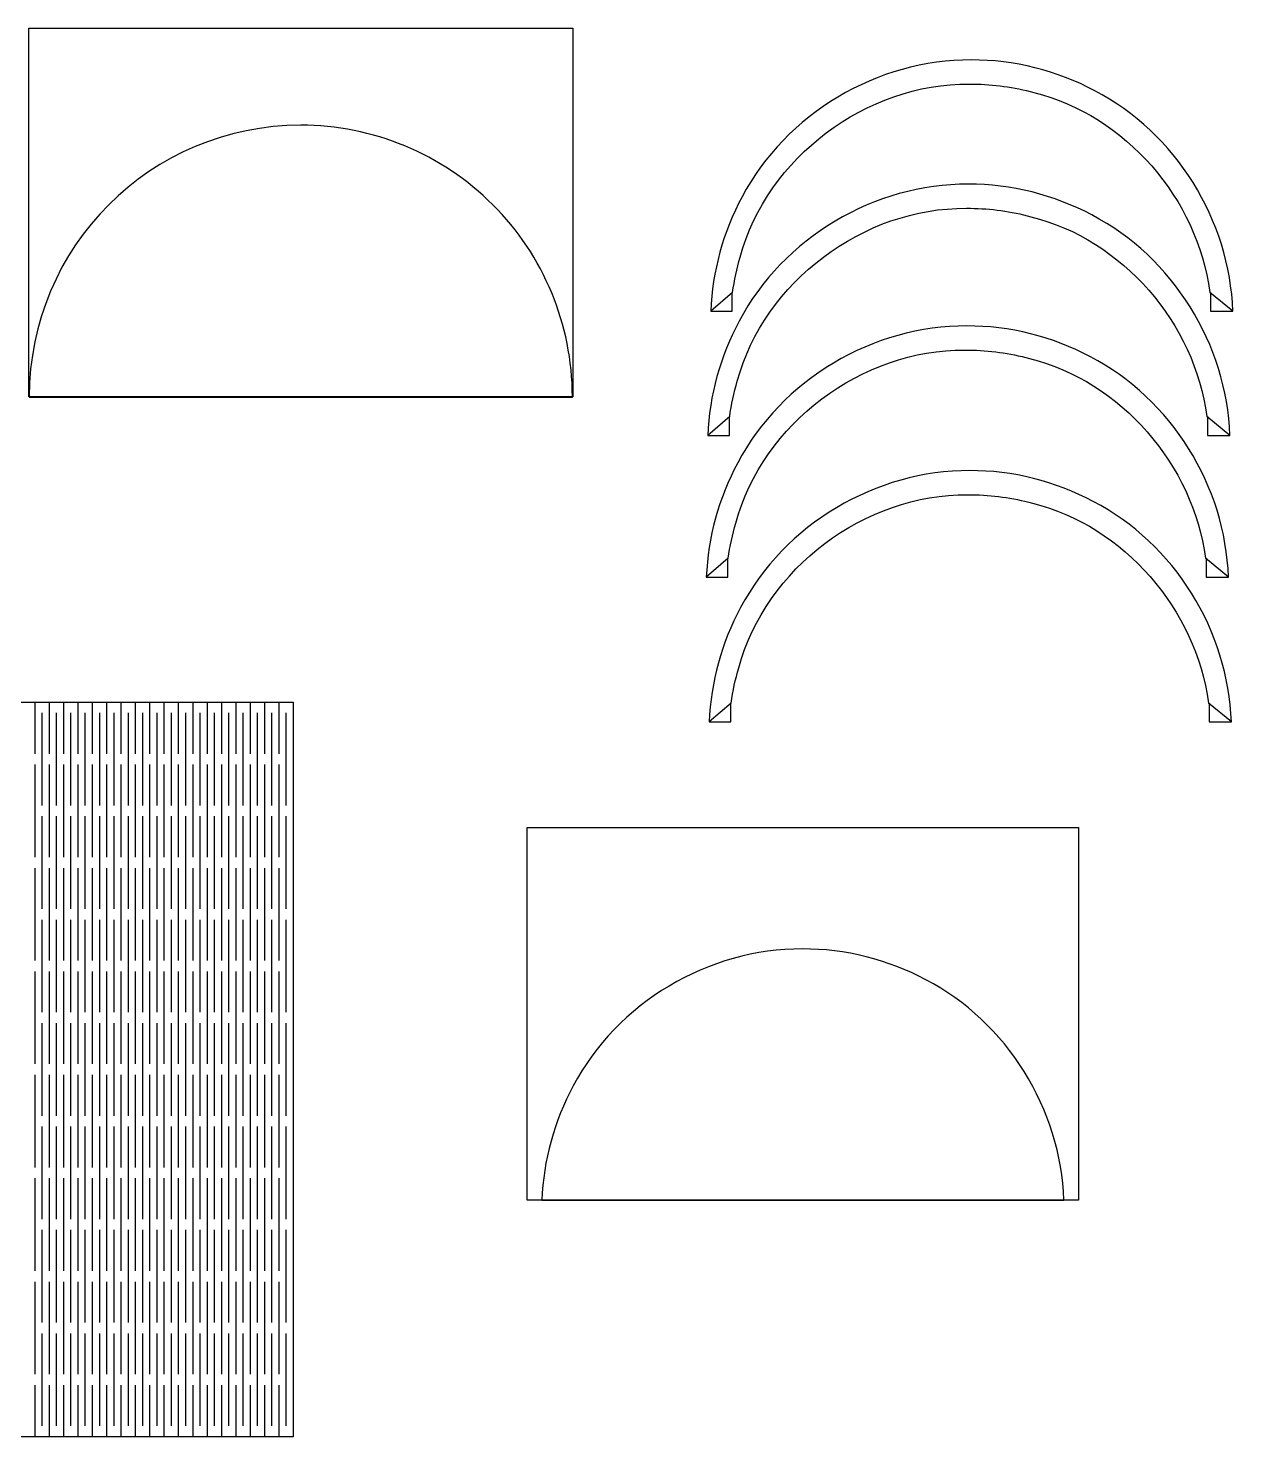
# Model space of a CAD drawing. Extents: x -476 to 26, y -191 to 277.
# Drawn here: x -305.8 to 26.4, y -111.8 to 276.9 of the extents above; entities that cross this region are included whole.
import ezdxf

# ---------------------------------------------------------------- set-up
doc = ezdxf.new("R2010")
doc.units = 0
doc.layers.get('0').update_dxf_attribs({"linetype": 'CONTINUOUS'})

msp = doc.modelspace()

# ---------------------------------------------------------------- linework, layer by layer
at = {"color": 7}
for points in [[(-305.617513, 276.852765), (-155.595179, 276.852765), (-155.595179, 175.112653), (-305.617513, 175.112653), (-305.617513, 276.852765)], [(-45.675192, 268.087304), (-45.675192, 268.087304)], [(-230.606679, 250.082286), (-230.606679, 250.082286)], [(-46.48154, 233.817463), (-46.48154, 233.817463)], [(-117.558072, 198.786867), (-111.595027, 198.786867), (-111.595027, 203.413215), (-111.595027, 203.977659), (-111.516753, 203.977659)], [(20.095813, 203.977687), (20.300314, 203.977687), (20.300314, 198.786895), (26.441405, 198.786895)], [(-46.884875, 194.709563), (-46.884875, 194.709563)], [(-118.364423, 164.517026), (-112.401378, 164.517026), (-112.401378, 169.143374), (-112.401378, 169.707818), (-112.323104, 169.707818)], [(19.289463, 169.707846), (19.493964, 169.707846), (19.493964, 164.517054), (25.635056, 164.517054)], [(-46.078369, 154.795241), (-46.078369, 154.795241)], [(-118.767756, 125.409126), (-112.80471, 125.409126), (-112.80471, 130.035473), (-112.80471, 130.599918), (-112.726436, 130.599918)], [(18.886132, 130.599946), (19.090633, 130.599946), (19.090633, 125.409154), (25.231722, 125.409154)], [(-458.417337, 90.960071), (-232.706347, 90.960071), (-232.706347, -111.750911), (-458.417337, -111.750911), (-458.417337, 90.960071), (-458.417337, 76.695001)], [(-117.961249, 85.494804), (-111.998204, 85.494804), (-111.998204, 90.121151), (-111.998204, 90.685596), (-111.91993, 90.685596)], [(19.692638, 90.685624), (19.897139, 90.685624), (19.897139, 85.494832), (26.03823, 85.494832)], [(-168.143002, 56.303479), (-16.123875, 56.303479), (-16.123875, -46.433634), (-168.143002, -46.433634), (-168.143002, 56.303479)], [(-92.249896, 22.838792), (-92.249896, 22.838792)]]:
    msp.add_lwpolyline(points, close=True, dxfattribs=at)
for points in [[(-303.98351, 90.960071), (-303.98351, 76.695001)], [(-300.023668, 90.960071), (-300.023668, 76.695001)], [(-296.063826, 90.960071), (-296.063826, 76.695001)], [(-292.103985, 90.960071), (-292.103985, 76.695001)], [(-288.144143, 90.960071), (-288.144143, 76.695001)], [(-284.184301, 90.960071), (-284.184301, 76.695001)], [(-280.224459, 90.960071), (-280.224459, 76.695001)], [(-276.264618, 90.960071), (-276.264618, 76.695001)], [(-272.304776, 90.960071), (-272.304776, 76.695001)], [(-268.344934, 90.960071), (-268.344934, 76.695001)], [(-264.385093, 90.960071), (-264.385093, 76.695001)], [(-260.425251, 90.960071), (-260.425251, 76.695001)], [(-256.465409, 90.960071), (-256.465409, 76.695001)], [(-252.505567, 90.960071), (-252.505567, 76.695001)], [(-248.545726, 90.960071), (-248.545726, 76.695001)], [(-244.585884, 90.960071), (-244.585884, 76.695001)], [(-240.626042, 90.960071), (-240.626042, 76.695001)], [(-236.6662, 90.960071), (-236.6662, 76.695001)], [(-232.706359, 90.960071), (-232.706359, 76.695001)], [(-302.003589, 87.960071), (-302.003589, 62.42993)], [(-298.043747, 87.960071), (-298.043747, 62.42993)], [(-294.083906, 87.960071), (-294.083906, 62.42993)], [(-290.124064, 87.960071), (-290.124064, 62.42993)], [(-286.164222, 87.960071), (-286.164222, 62.42993)], [(-282.20438, 87.960071), (-282.20438, 62.42993)], [(-278.244539, 87.960071), (-278.244539, 62.42993)], [(-274.284697, 87.960071), (-274.284697, 62.42993)], [(-270.324855, 87.960071), (-270.324855, 62.42993)], [(-266.365013, 87.960071), (-266.365013, 62.42993)], [(-262.405172, 87.960071), (-262.405172, 62.42993)], [(-258.44533, 87.960071), (-258.44533, 62.42993)], [(-254.485488, 87.960071), (-254.485488, 62.42993)], [(-250.525647, 87.960071), (-250.525647, 62.42993)], [(-246.565805, 87.960071), (-246.565805, 62.42993)], [(-242.605963, 87.960071), (-242.605963, 62.42993)], [(-238.646121, 87.960071), (-238.646121, 62.42993)], [(-234.68628, 87.960071), (-234.68628, 62.42993)], [(-303.98351, 73.695001), (-303.98351, 48.16486)], [(-300.023668, 73.695001), (-300.023668, 48.16486)], [(-296.063826, 73.695001), (-296.063826, 48.16486)], [(-292.103985, 73.695001), (-292.103985, 48.16486)], [(-288.144143, 73.695001), (-288.144143, 48.16486)], [(-284.184301, 73.695001), (-284.184301, 48.16486)], [(-280.224459, 73.695001), (-280.224459, 48.16486)], [(-276.264618, 73.695001), (-276.264618, 48.16486)], [(-272.304776, 73.695001), (-272.304776, 48.16486)], [(-268.344934, 73.695001), (-268.344934, 48.16486)], [(-264.385093, 73.695001), (-264.385093, 48.16486)], [(-260.425251, 73.695001), (-260.425251, 48.16486)], [(-256.465409, 73.695001), (-256.465409, 48.16486)], [(-252.505567, 73.695001), (-252.505567, 48.16486)], [(-248.545726, 73.695001), (-248.545726, 48.16486)], [(-244.585884, 73.695001), (-244.585884, 48.16486)], [(-240.626042, 73.695001), (-240.626042, 48.16486)], [(-236.6662, 73.695001), (-236.6662, 48.16486)], [(-232.706359, 73.695001), (-232.706359, 48.16486)], [(-302.003589, 59.42993), (-302.003589, 33.89979)], [(-298.043747, 59.42993), (-298.043747, 33.89979)], [(-294.083906, 59.42993), (-294.083906, 33.89979)], [(-290.124064, 59.42993), (-290.124064, 33.89979)], [(-286.164222, 59.42993), (-286.164222, 33.89979)], [(-282.20438, 59.42993), (-282.20438, 33.89979)], [(-278.244539, 59.42993), (-278.244539, 33.89979)], [(-274.284697, 59.42993), (-274.284697, 33.89979)], [(-270.324855, 59.42993), (-270.324855, 33.89979)], [(-266.365013, 59.42993), (-266.365013, 33.89979)], [(-262.405172, 59.42993), (-262.405172, 33.89979)], [(-258.44533, 59.42993), (-258.44533, 33.89979)], [(-254.485488, 59.42993), (-254.485488, 33.89979)], [(-250.525647, 59.42993), (-250.525647, 33.89979)], [(-246.565805, 59.42993), (-246.565805, 33.89979)], [(-242.605963, 59.42993), (-242.605963, 33.89979)], [(-238.646121, 59.42993), (-238.646121, 33.89979)], [(-234.68628, 59.42993), (-234.68628, 33.89979)], [(-303.98351, 45.16486), (-303.98351, 19.634719)], [(-300.023668, 45.16486), (-300.023668, 19.634719)], [(-296.063826, 45.16486), (-296.063826, 19.634719)], [(-292.103985, 45.16486), (-292.103985, 19.634719)], [(-288.144143, 45.16486), (-288.144143, 19.634719)], [(-284.184301, 45.16486), (-284.184301, 19.634719)], [(-280.224459, 45.16486), (-280.224459, 19.634719)], [(-276.264618, 45.16486), (-276.264618, 19.634719)], [(-272.304776, 45.16486), (-272.304776, 19.634719)], [(-268.344934, 45.16486), (-268.344934, 19.634719)], [(-264.385093, 45.16486), (-264.385093, 19.634719)], [(-260.425251, 45.16486), (-260.425251, 19.634719)], [(-256.465409, 45.16486), (-256.465409, 19.634719)], [(-252.505567, 45.16486), (-252.505567, 19.634719)], [(-248.545726, 45.16486), (-248.545726, 19.634719)], [(-244.585884, 45.16486), (-244.585884, 19.634719)], [(-240.626042, 45.16486), (-240.626042, 19.634719)], [(-236.6662, 45.16486), (-236.6662, 19.634719)], [(-232.706359, 45.16486), (-232.706359, 19.634719)], [(-302.003589, 30.89979), (-302.003589, 5.369649)], [(-298.043747, 30.89979), (-298.043747, 5.369649)], [(-294.083906, 30.89979), (-294.083906, 5.369649)], [(-290.124064, 30.89979), (-290.124064, 5.369649)], [(-286.164222, 30.89979), (-286.164222, 5.369649)], [(-282.20438, 30.89979), (-282.20438, 5.369649)], [(-278.244539, 30.89979), (-278.244539, 5.369649)], [(-274.284697, 30.89979), (-274.284697, 5.369649)], [(-270.324855, 30.89979), (-270.324855, 5.369649)], [(-266.365013, 30.89979), (-266.365013, 5.369649)], [(-262.405172, 30.89979), (-262.405172, 5.369649)], [(-258.44533, 30.89979), (-258.44533, 5.369649)], [(-254.485488, 30.89979), (-254.485488, 5.369649)], [(-250.525647, 30.89979), (-250.525647, 5.369649)], [(-246.565805, 30.89979), (-246.565805, 5.369649)], [(-242.605963, 30.89979), (-242.605963, 5.369649)], [(-238.646121, 30.89979), (-238.646121, 5.369649)], [(-234.68628, 30.89979), (-234.68628, 5.369649)], [(-303.98351, 16.634719), (-303.98351, -8.895421)], [(-300.023668, 16.634719), (-300.023668, -8.895421)], [(-296.063826, 16.634719), (-296.063826, -8.895421)], [(-292.103985, 16.634719), (-292.103985, -8.895421)], [(-288.144143, 16.634719), (-288.144143, -8.895421)], [(-284.184301, 16.634719), (-284.184301, -8.895421)], [(-280.224459, 16.634719), (-280.224459, -8.895421)], [(-276.264618, 16.634719), (-276.264618, -8.895421)], [(-272.304776, 16.634719), (-272.304776, -8.895421)], [(-268.344934, 16.634719), (-268.344934, -8.895421)], [(-264.385093, 16.634719), (-264.385093, -8.895421)], [(-260.425251, 16.634719), (-260.425251, -8.895421)], [(-256.465409, 16.634719), (-256.465409, -8.895421)], [(-252.505567, 16.634719), (-252.505567, -8.895421)], [(-248.545726, 16.634719), (-248.545726, -8.895421)], [(-244.585884, 16.634719), (-244.585884, -8.895421)], [(-240.626042, 16.634719), (-240.626042, -8.895421)], [(-236.6662, 16.634719), (-236.6662, -8.895421)], [(-232.706359, 16.634719), (-232.706359, -8.895421)], [(-302.003589, 2.369649), (-302.003589, -23.160492)], [(-298.043747, 2.369649), (-298.043747, -23.160492)], [(-294.083906, 2.369649), (-294.083906, -23.160492)], [(-290.124064, 2.369649), (-290.124064, -23.160492)], [(-286.164222, 2.369649), (-286.164222, -23.160492)], [(-282.20438, 2.369649), (-282.20438, -23.160492)], [(-278.244539, 2.369649), (-278.244539, -23.160492)], [(-274.284697, 2.369649), (-274.284697, -23.160492)], [(-270.324855, 2.369649), (-270.324855, -23.160492)], [(-266.365013, 2.369649), (-266.365013, -23.160492)], [(-262.405172, 2.369649), (-262.405172, -23.160492)], [(-258.44533, 2.369649), (-258.44533, -23.160492)], [(-254.485488, 2.369649), (-254.485488, -23.160492)], [(-250.525647, 2.369649), (-250.525647, -23.160492)], [(-246.565805, 2.369649), (-246.565805, -23.160492)], [(-242.605963, 2.369649), (-242.605963, -23.160492)], [(-238.646121, 2.369649), (-238.646121, -23.160492)], [(-234.68628, 2.369649), (-234.68628, -23.160492)], [(-303.98351, -11.895421), (-303.98351, -37.425562)], [(-300.023668, -11.895421), (-300.023668, -37.425562)], [(-296.063826, -11.895421), (-296.063826, -37.425562)], [(-292.103985, -11.895421), (-292.103985, -37.425562)], [(-288.144143, -11.895421), (-288.144143, -37.425562)], [(-284.184301, -11.895421), (-284.184301, -37.425562)], [(-280.224459, -11.895421), (-280.224459, -37.425562)], [(-276.264618, -11.895421), (-276.264618, -37.425562)], [(-272.304776, -11.895421), (-272.304776, -37.425562)], [(-268.344934, -11.895421), (-268.344934, -37.425562)], [(-264.385093, -11.895421), (-264.385093, -37.425562)], [(-260.425251, -11.895421), (-260.425251, -37.425562)], [(-256.465409, -11.895421), (-256.465409, -37.425562)], [(-252.505567, -11.895421), (-252.505567, -37.425562)], [(-248.545726, -11.895421), (-248.545726, -37.425562)], [(-244.585884, -11.895421), (-244.585884, -37.425562)], [(-240.626042, -11.895421), (-240.626042, -37.425562)], [(-236.6662, -11.895421), (-236.6662, -37.425562)], [(-232.706359, -11.895421), (-232.706359, -37.425562)], [(-302.003589, -26.160492), (-302.003589, -51.690632)], [(-298.043747, -26.160492), (-298.043747, -51.690632)], [(-294.083906, -26.160492), (-294.083906, -51.690632)], [(-290.124064, -26.160492), (-290.124064, -51.690632)], [(-286.164222, -26.160492), (-286.164222, -51.690632)], [(-282.20438, -26.160492), (-282.20438, -51.690632)], [(-278.244539, -26.160492), (-278.244539, -51.690632)], [(-274.284697, -26.160492), (-274.284697, -51.690632)], [(-270.324855, -26.160492), (-270.324855, -51.690632)], [(-266.365013, -26.160492), (-266.365013, -51.690632)], [(-262.405172, -26.160492), (-262.405172, -51.690632)], [(-258.44533, -26.160492), (-258.44533, -51.690632)], [(-254.485488, -26.160492), (-254.485488, -51.690632)], [(-250.525647, -26.160492), (-250.525647, -51.690632)], [(-246.565805, -26.160492), (-246.565805, -51.690632)], [(-242.605963, -26.160492), (-242.605963, -51.690632)], [(-238.646121, -26.160492), (-238.646121, -51.690632)], [(-234.68628, -26.160492), (-234.68628, -51.690632)], [(-303.98351, -40.425562), (-303.98351, -65.955703)], [(-300.023668, -40.425562), (-300.023668, -65.955703)], [(-296.063826, -40.425562), (-296.063826, -65.955703)], [(-292.103985, -40.425562), (-292.103985, -65.955703)], [(-288.144143, -40.425562), (-288.144143, -65.955703)], [(-284.184301, -40.425562), (-284.184301, -65.955703)], [(-280.224459, -40.425562), (-280.224459, -65.955703)], [(-276.264618, -40.425562), (-276.264618, -65.955703)], [(-272.304776, -40.425562), (-272.304776, -65.955703)], [(-268.344934, -40.425562), (-268.344934, -65.955703)], [(-264.385093, -40.425562), (-264.385093, -65.955703)], [(-260.425251, -40.425562), (-260.425251, -65.955703)], [(-256.465409, -40.425562), (-256.465409, -65.955703)], [(-252.505567, -40.425562), (-252.505567, -65.955703)], [(-248.545726, -40.425562), (-248.545726, -65.955703)], [(-244.585884, -40.425562), (-244.585884, -65.955703)], [(-240.626042, -40.425562), (-240.626042, -65.955703)], [(-236.6662, -40.425562), (-236.6662, -65.955703)], [(-232.706359, -40.425562), (-232.706359, -65.955703)], [(-302.003589, -54.690632), (-302.003589, -80.220773)], [(-298.043747, -54.690632), (-298.043747, -80.220773)], [(-294.083906, -54.690632), (-294.083906, -80.220773)], [(-290.124064, -54.690632), (-290.124064, -80.220773)], [(-286.164222, -54.690632), (-286.164222, -80.220773)], [(-282.20438, -54.690632), (-282.20438, -80.220773)], [(-278.244539, -54.690632), (-278.244539, -80.220773)], [(-274.284697, -54.690632), (-274.284697, -80.220773)], [(-270.324855, -54.690632), (-270.324855, -80.220773)], [(-266.365013, -54.690632), (-266.365013, -80.220773)], [(-262.405172, -54.690632), (-262.405172, -80.220773)], [(-258.44533, -54.690632), (-258.44533, -80.220773)], [(-254.485488, -54.690632), (-254.485488, -80.220773)], [(-250.525647, -54.690632), (-250.525647, -80.220773)], [(-246.565805, -54.690632), (-246.565805, -80.220773)], [(-242.605963, -54.690632), (-242.605963, -80.220773)], [(-238.646121, -54.690632), (-238.646121, -80.220773)], [(-234.68628, -54.690632), (-234.68628, -80.220773)], [(-303.98351, -68.955703), (-303.98351, -94.485844)], [(-300.023668, -68.955703), (-300.023668, -94.485844)], [(-296.063826, -68.955703), (-296.063826, -94.485844)], [(-292.103985, -68.955703), (-292.103985, -94.485844)], [(-288.144143, -68.955703), (-288.144143, -94.485844)], [(-284.184301, -68.955703), (-284.184301, -94.485844)], [(-280.224459, -68.955703), (-280.224459, -94.485844)], [(-276.264618, -68.955703), (-276.264618, -94.485844)], [(-272.304776, -68.955703), (-272.304776, -94.485844)], [(-268.344934, -68.955703), (-268.344934, -94.485844)], [(-264.385093, -68.955703), (-264.385093, -94.485844)], [(-260.425251, -68.955703), (-260.425251, -94.485844)], [(-256.465409, -68.955703), (-256.465409, -94.485844)], [(-252.505567, -68.955703), (-252.505567, -94.485844)], [(-248.545726, -68.955703), (-248.545726, -94.485844)], [(-244.585884, -68.955703), (-244.585884, -94.485844)], [(-240.626042, -68.955703), (-240.626042, -94.485844)], [(-236.6662, -68.955703), (-236.6662, -94.485844)], [(-232.706359, -68.955703), (-232.706359, -94.485844)], [(-302.003589, -83.220773), (-302.003589, -108.750914)], [(-298.043747, -83.220773), (-298.043747, -108.750914)], [(-294.083906, -83.220773), (-294.083906, -108.750914)], [(-290.124064, -83.220773), (-290.124064, -108.750914)], [(-286.164222, -83.220773), (-286.164222, -108.750914)], [(-282.20438, -83.220773), (-282.20438, -108.750914)], [(-278.244539, -83.220773), (-278.244539, -108.750914)], [(-274.284697, -83.220773), (-274.284697, -108.750914)], [(-270.324855, -83.220773), (-270.324855, -108.750914)], [(-266.365013, -83.220773), (-266.365013, -108.750914)], [(-262.405172, -83.220773), (-262.405172, -108.750914)], [(-258.44533, -83.220773), (-258.44533, -108.750914)], [(-254.485488, -83.220773), (-254.485488, -108.750914)], [(-250.525647, -83.220773), (-250.525647, -108.750914)], [(-246.565805, -83.220773), (-246.565805, -108.750914)], [(-242.605963, -83.220773), (-242.605963, -108.750914)], [(-238.646121, -83.220773), (-238.646121, -108.750914)], [(-234.68628, -83.220773), (-234.68628, -108.750914)], [(-303.98351, -97.485844), (-303.98351, -111.750914)], [(-300.023668, -97.485844), (-300.023668, -111.750914)], [(-296.063826, -97.485844), (-296.063826, -111.750914)], [(-292.103985, -97.485844), (-292.103985, -111.750914)], [(-288.144143, -97.485844), (-288.144143, -111.750914)], [(-284.184301, -97.485844), (-284.184301, -111.750914)], [(-280.224459, -97.485844), (-280.224459, -111.750914)], [(-276.264618, -97.485844), (-276.264618, -111.750914)], [(-272.304776, -97.485844), (-272.304776, -111.750914)], [(-268.344934, -97.485844), (-268.344934, -111.750914)], [(-264.385093, -97.485844), (-264.385093, -111.750914)], [(-260.425251, -97.485844), (-260.425251, -111.750914)], [(-256.465409, -97.485844), (-256.465409, -111.750914)], [(-252.505567, -97.485844), (-252.505567, -111.750914)], [(-248.545726, -97.485844), (-248.545726, -111.750914)], [(-244.585884, -97.485844), (-244.585884, -111.750914)], [(-240.626042, -97.485844), (-240.626042, -111.750914)], [(-236.6662, -97.485844), (-236.6662, -111.750914)], [(-232.706359, -97.485844), (-232.706359, -111.750914)], [(-302.003589, -111.750914), (-302.003589, -111.750914)], [(-298.043747, -111.750914), (-298.043747, -111.750914)], [(-294.083906, -111.750914), (-294.083906, -111.750914)], [(-290.124064, -111.750914), (-290.124064, -111.750914)], [(-286.164222, -111.750914), (-286.164222, -111.750914)], [(-282.20438, -111.750914), (-282.20438, -111.750914)], [(-278.244539, -111.750914), (-278.244539, -111.750914)], [(-274.284697, -111.750914), (-274.284697, -111.750914)], [(-270.324855, -111.750914), (-270.324855, -111.750914)], [(-266.365013, -111.750914), (-266.365013, -111.750914)], [(-262.405172, -111.750914), (-262.405172, -111.750914)], [(-258.44533, -111.750914), (-258.44533, -111.750914)], [(-254.485488, -111.750914), (-254.485488, -111.750914)], [(-250.525647, -111.750914), (-250.525647, -111.750914)], [(-246.565805, -111.750914), (-246.565805, -111.750914)], [(-242.605963, -111.750914), (-242.605963, -111.750914)], [(-238.646121, -111.750914), (-238.646121, -111.750914)], [(-234.68628, -111.750914), (-234.68628, -111.750914)]]:
    msp.add_lwpolyline(points, dxfattribs=at)
for points in [[(-45.675192, 268.087304), (-71.478129, 268.289883), (-96.891475, 253.208839), (-108.896277, 230.300946)], [(-11.639856, 259.587567), (-22.037129, 265.12447), (-33.878743, 268.148857), (-45.675192, 268.087304)], [(-109.422136, 213.717633), (-101.980839, 241.196589), (-74.607733, 261.659575), (-46.229163, 261.433035)], [(-46.229163, 261.433035), (-45.853852, 261.436845), (-45.478601, 261.437268), (-45.103582, 261.434164)], [(-45.103582, 261.434164), (-39.47828, 261.387081), (-33.888996, 260.564496), (-28.428767, 259.115753)], [(-28.428767, 259.115753), (-3.115376, 252.826849), (16.739079, 229.70108), (20.095813, 203.977687)], [(26.441405, 198.786895), (25.632793, 223.812838), (10.679435, 248.03999), (-11.639856, 259.587567)], [(-230.606679, 250.082286), (-271.970768, 250.08219), (-305.502966, 216.550001), (-305.503072, 175.185912)], [(-177.646586, 228.145817), (-191.692509, 242.191619), (-210.74283, 250.082405), (-230.606679, 250.082286)], [(-46.48154, 233.817463), (-72.284477, 234.020042), (-97.697826, 218.938998), (-109.702628, 196.031105)], [(-12.446205, 225.317726), (-22.843478, 230.85463), (-34.685091, 233.879016), (-46.48154, 233.817463)], [(-108.896277, 230.300946), (-114.102487, 220.658514), (-117.1217, 209.782781), (-117.558072, 198.786867)], [(-155.709662, 175.185912), (-155.709713, 195.049761), (-163.600663, 214.100015), (-177.646586, 228.145817)], [(-110.228487, 179.447792), (-102.78719, 206.926749), (-75.414082, 227.389734), (-47.035511, 227.163194)], [(-47.035511, 227.163194), (-46.660201, 227.167004), (-46.28495, 227.167427), (-45.90993, 227.164323)], [(-45.90993, 227.164323), (-40.284629, 227.11724), (-34.695344, 226.294655), (-29.235118, 224.845912)], [(-29.235118, 224.845912), (-3.921726, 218.557008), (15.932729, 195.431239), (19.289463, 169.707846)], [(25.635056, 164.517054), (24.826445, 189.542997), (9.873085, 213.770149), (-12.446205, 225.317726)], [(-111.516753, 203.977659), (-111.064446, 207.271102), (-110.345872, 210.525006), (-109.422136, 213.717633)], [(-109.702628, 196.031105), (-114.908838, 186.388673), (-117.928051, 175.51294), (-118.364423, 164.517026)], [(-46.884875, 194.709563), (-72.687812, 194.912142), (-98.101158, 179.831098), (-110.10596, 156.923205)], [(-12.849537, 186.209826), (-23.246809, 191.746729), (-35.088426, 194.771116), (-46.884875, 194.709563)], [(-110.631819, 140.339892), (-103.190523, 167.818848), (-75.817417, 188.281833), (-47.438846, 188.055294)], [(-47.438846, 188.055294), (-47.063536, 188.059104), (-46.688285, 188.059527), (-46.313265, 188.056423)], [(-46.313265, 188.056423), (-40.687964, 188.009339), (-35.09868, 187.186755), (-29.63845, 185.738012)], [(-29.63845, 185.738012), (-4.325057, 179.449108), (15.529397, 156.323339), (18.886132, 130.599946)], [(25.231722, 125.409154), (24.423112, 150.435097), (9.469754, 174.662249), (-12.849537, 186.209826)], [(-112.323104, 169.707818), (-111.870798, 173.001261), (-111.152223, 176.255165), (-110.228487, 179.447792)], [(-305.503072, 175.185912), (-305.501965, 175.152655), (-305.500836, 175.119397), (-305.499685, 175.086141)], [(-305.499685, 175.086141), (-305.499685, 175.086141), (-155.714629, 175.086141), (-155.714629, 175.086141)], [(-155.714629, 175.086141), (-155.712952, 175.119397), (-155.711296, 175.152654), (-155.709662, 175.185912)], [(-110.10596, 156.923205), (-115.31217, 147.280772), (-118.331384, 136.40504), (-118.767756, 125.409126)], [(-46.078369, 154.795241), (-71.881306, 154.99782), (-97.294652, 139.916776), (-109.299454, 117.008883)], [(-12.043031, 146.295504), (-22.440304, 151.832407), (-34.28192, 154.856794), (-46.078369, 154.795241)], [(-109.825313, 100.42557), (-102.384016, 127.904526), (-75.01091, 148.367511), (-46.63234, 148.140972)], [(-46.63234, 148.140972), (-46.257029, 148.144782), (-45.881778, 148.145205), (-45.506759, 148.142101)], [(-45.506759, 148.142101), (-39.881457, 148.095017), (-34.292173, 147.272433), (-28.831944, 145.82369)], [(-28.831944, 145.82369), (-3.518551, 139.534786), (16.335904, 116.409017), (19.692638, 90.685624)], [(26.03823, 85.494832), (25.229618, 110.520775), (10.27626, 134.747927), (-12.043031, 146.295504)], [(-112.726436, 130.599918), (-112.27413, 133.893361), (-111.555555, 137.147265), (-110.631819, 140.339892)], [(-109.299454, 117.008883), (-114.505664, 107.36645), (-117.524877, 96.490718), (-117.961249, 85.494804)], [(-111.91993, 90.685596), (-111.467623, 93.979039), (-110.749049, 97.232943), (-109.825313, 100.42557)], [(-92.249896, 22.838792), (-118.052833, 23.041371), (-143.466498, 7.960361), (-155.4713, -14.947532)], [(-58.21461, 14.339233), (-68.611883, 19.876136), (-80.453447, 22.900345), (-92.249896, 22.838792)], [(-20.133299, -46.46165), (-20.941908, -21.43568), (-35.89532, 2.791659), (-58.21461, 14.339233)], [(-155.4713, -14.947532), (-160.67751, -24.589964), (-163.696413, -35.465736), (-164.132785, -46.46165)], [(-164.132785, -46.46165), (-116.132951, -46.46165), (-68.133124, -46.46165), (-20.133299, -46.46165)]]:
    msp.add_open_spline(points, degree=3, dxfattribs=at)

doc.saveas('drawing.dxf')
